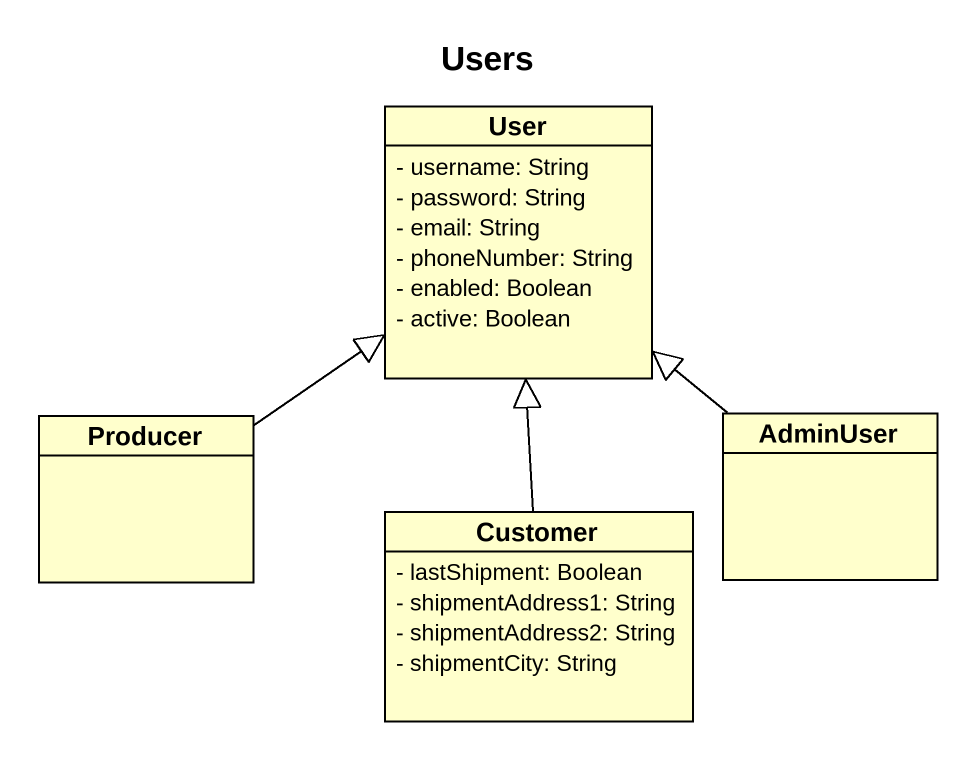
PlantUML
@startuml
title Users
hide circle
hide empty members
skinparam classAttributeIconSize 0
class User {
  - username: String
  - password: String
  - email: String
  - phoneNumber: String
  - enabled: Boolean
  - active: Boolean
}
class Producer
class AdminUser
class Customer {
  - lastShipment: Boolean
  - shipmentAddress1: String
  - shipmentAddress2: String
  - shipmentCity: String
}
Producer -up-|> User
AdminUser -up-|> User
Customer -up-|> User
@enduml
